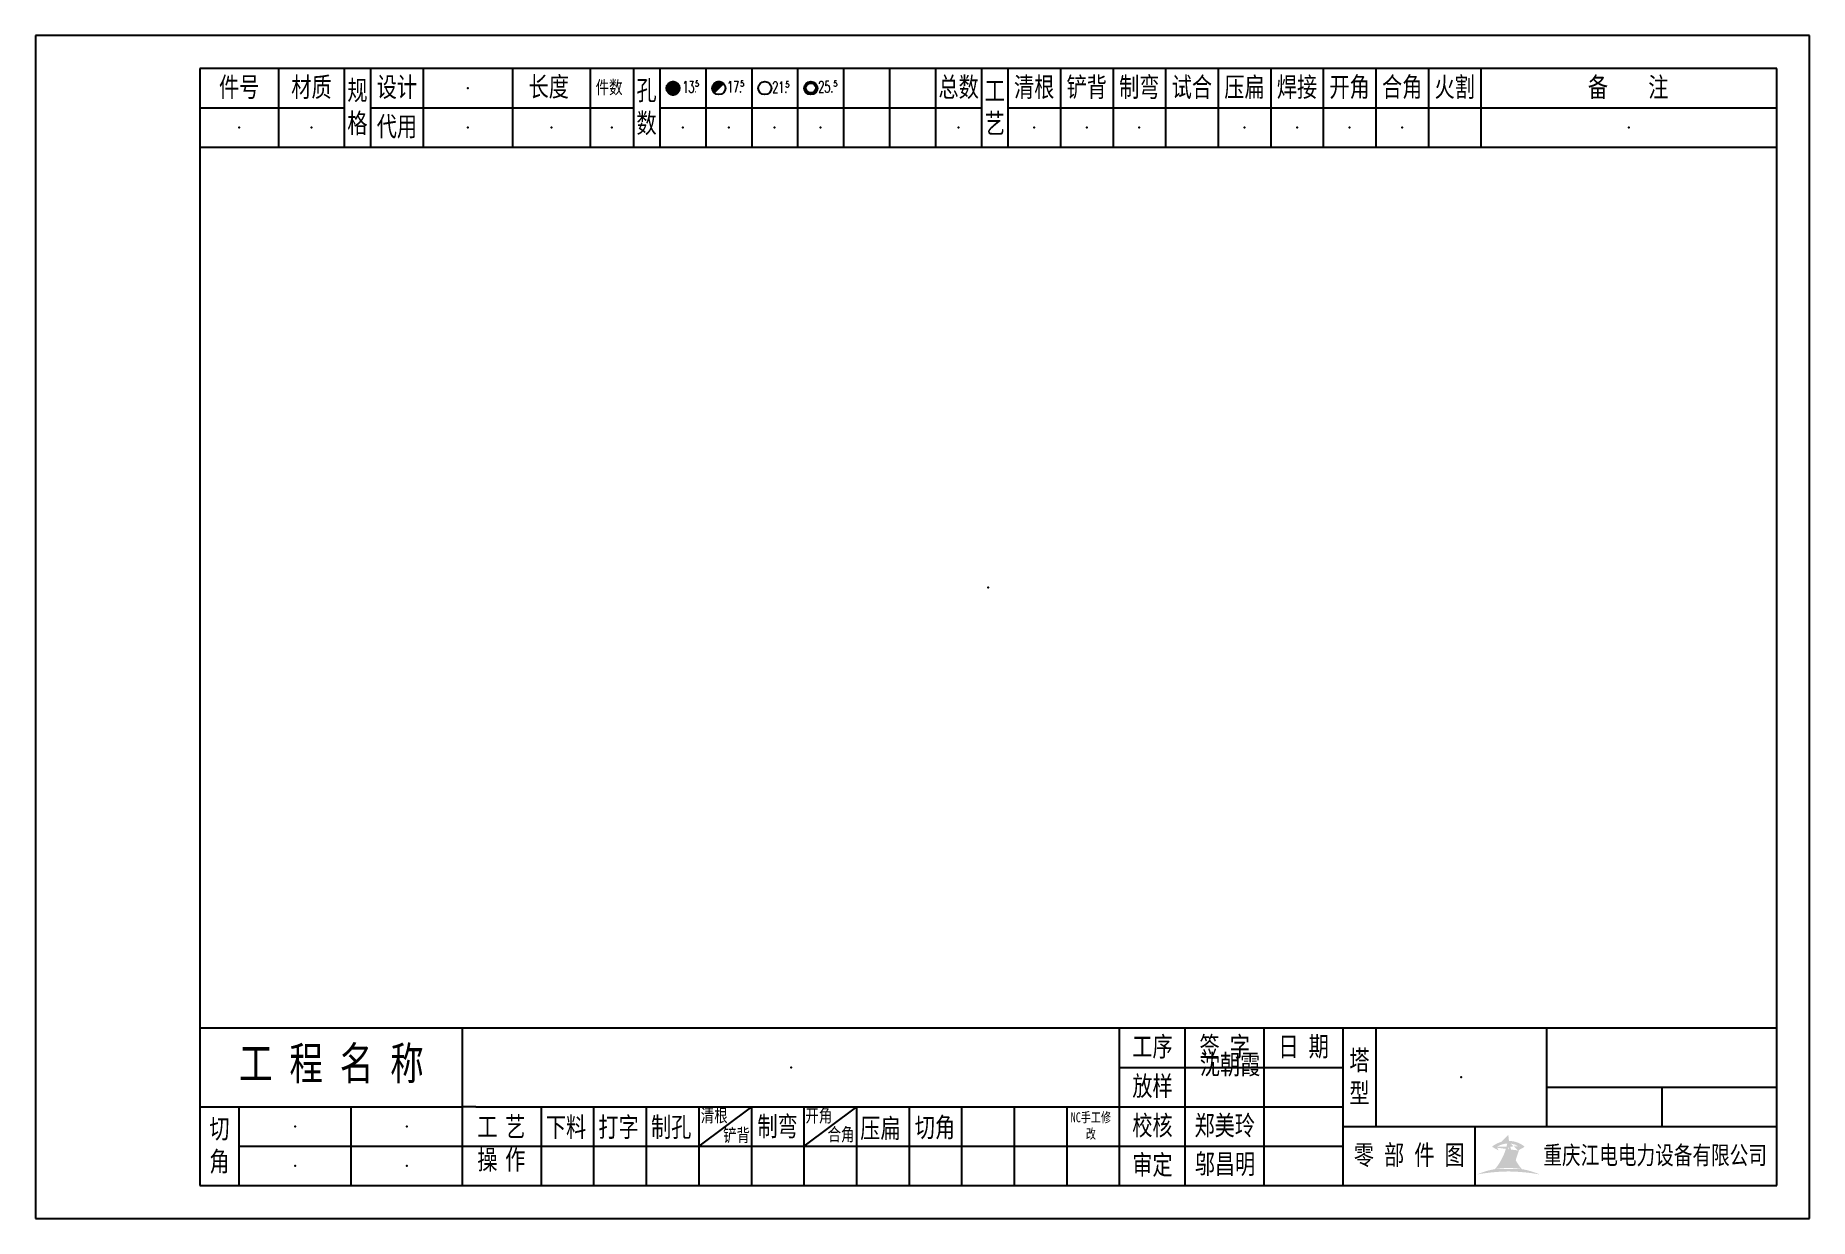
# Model space of a CAD drawing. Header units: millimetres. Extents: x 0 to 270, y 0 to 180.
import ezdxf

# ---------------------------------------------------------------- set-up
doc = ezdxf.new("R2010")
doc.units = ezdxf.units.MM
doc.header["$LTSCALE"] = 20
doc.styles.add('SYMBOL_TXT', font='txt.shx', dxfattribs={"width": 0.6})
doc.styles.add('TITLE_TXT', font='simplex.shx', dxfattribs={"width": 0.75, "height": 2.5, "bigfont": 'gbhzfs.shx'})
pattern_1 = [(0, (-3, 0), (0, 0.0125), [])]

# ---------------------------------------------------------------- blocks, each defined once
blk = doc.blocks.new('M12_HOLE')
h = blk.add_hatch()
h.set_pattern_fill('LINE', scale=0.1, style=0)
h.set_pattern_definition(pattern_1)
h.paths.add_polyline_path([(-5, 0, 1), (-1, 0, 1)])
at = {"color": 7}
blk.add_circle((-3, 0), 2, dxfattribs=at)
at = {"color": 7, "attachment_point": 1, "style": 'SYMBOL_TXT'}
for s, insert, char_height, width in [('13\\f??|b0|i0|c0|p54;.', (-0.1170648347537053, 2.110404609075999), 3.5, 5.707453662650948), ('5', (3.739322910876695, 2.264550918150206), 1.8, 2.930899999712656)]:
    blk.add_mtext(s, dxfattribs=dict(at, insert=insert, char_height=char_height, width=width))
blk = doc.blocks.new('M16_HOLE')
h = blk.add_hatch()
h.set_pattern_fill('LINE', scale=0.1, style=0)
h.set_pattern_definition(pattern_1)
h.paths.add_polyline_path([(-1.585786437626905, 1.414213562373095, 0.668178637919299), (-5, 0, 0.198912367379658), (-4.414213562373095, -1.414213562373095)])
at = {"color": 7}
blk.add_circle((-3, 0), 2, dxfattribs=at)
at = {"color": 7, "attachment_point": 1, "style": 'SYMBOL_TXT'}
for s, insert, char_height, width in [('17.', (-0.443935574240129, 2.13042063441452), 3.5, 6.3164), ('5', (3.564570640825252, 2.25180437378188), 1.8, 1.822)]:
    blk.add_mtext(s, dxfattribs=dict(at, insert=insert, char_height=char_height, width=width))
blk = doc.blocks.new('M20_HOLE')
at = {"color": 7}
blk.add_circle((-3, 0), 2, dxfattribs=at)
at = {"color": 7, "attachment_point": 1, "style": 'SYMBOL_TXT'}
for s, insert, char_height, width in [('21.', (-0.6868754558352066, 2.009036737063269), 3.5, 6.0735), ('5', (3.321630759230175, 2.009036737063269), 1.8, 1.4576)]:
    blk.add_mtext(s, dxfattribs=dict(at, insert=insert, char_height=char_height, width=width))
blk = doc.blocks.new('M24_HOLE')
at = {"color": 7}
for radius in [2, 1.5]:
    blk.add_circle((-3, 0), radius, dxfattribs=at)
at = {"color": 7, "attachment_point": 1, "style": 'SYMBOL_TXT'}
for s, insert, char_height, width in [('25.', (-0.6868754558352066, 2.13042063441452), 3.5, 2.4294), ('5', (3.928980201610216, 2.25180437378188), 1.8, 1.9435)]:
    blk.add_mtext(s, dxfattribs=dict(at, insert=insert, char_height=char_height, width=width))
blk = doc.blocks.new('A$C1E394B87')
for p, q in [((270, 180), (0, 180)), ((0, 180), (0, 0)), ((270, 0), (270, 180)), ((0, 0), (270, 0))]:
    blk.add_line(p, q)

msp = doc.modelspace()

# ---------------------------------------------------------------- hatches: boundary and pattern name
h = msp.add_hatch(color=256)
edge = h.paths.add_edge_path()
edge.add_arc((223.8016524729837, -21.84717885384339), 29.00860721842082, 79.81716678233735, 89.27812697573944)
edge.add_arc((224.5325955616654, -21.84717885384339), 29.00860721842082, 90.72187302426055, 100.1828332176626)
edge.add_arc((224.0279874541857, -3.830853464385541), 11.50536553551401, 89.30709440376557, 113.6959925615352, ccw=False)
edge.add_arc((224.3062605804644, -3.830853464385541), 11.50536553551401, 66.30400743846491, 90.69290559623443, ccw=False)
edge = h.paths.add_edge_path()
edge.add_arc((233.0302112674253, 13.18449056462987), 8.873034629199061, 191.5208225546964, 219.6965150385776)
edge.add_arc((215.3040367672247, 13.18449056462987), 8.873034629199061, 320.3034849614224, 348.4791774453036)
edge.add_arc((214.0326012329333, 11.43447699248611), 10.13453382683302, 338.1301204334909, 359.9154198731663)
edge.add_arc((234.3016468017167, 11.43447699248611), 10.13453382683302, 180.0845801266699, 201.8698795665091)
edge.add_line((225.937925765641, 10.90576856469295), (225.6552856147136, 10.35609493506945))
edge.add_arc((224.1679533083088, 7.853493107532699), 3.957321353349253, 91.41975307934291, 127.4827228769255)
edge.add_arc((215.3040367672247, 13.18449056462987), 8.873034629199061, 351.0860103832611, 357.2867084751834)
edge.add_line((222.396322269009, 10.90576856469295), (222.6789624199364, 10.35609493506945))
edge.add_line((222.6789624199364, 10.35609493506945), (221.7697188924139, 10.86032854938844))
edge.add_line((225.6552856147136, 10.35609493506945), (226.5654915637542, 10.86086227359522))
edge.add_arc((224.2330238305049, 7.883670059543192), 3.536460377387214, 93.80567765797379, 121.2894356209631)
edge.add_arc((224.1012242041452, 7.883670059543192), 3.536460377387214, 58.7105643790368, 86.1943223420262)
edge.add_arc((224.1679533083088, 7.853493107532699), 3.957321353349253, 52.53023982105776, 88.60436076552203)
edge.add_arc((233.0302112674253, 13.18449056462987), 8.873034629199061, 182.7132915248167, 188.9137221835162)
edge.add_line((224.1671240173246, 11.44943760304955), (224.1671240173246, 11.41951638194644))
msp.add_hatch(color=256).paths.add_polyline_path([(224.1671240173246, 11.41951638190653, 0.09534363958971465), (224.8964730213393, 7.65936347788454, -0.02857973389665951), (226.2029576453306, 7.517096850535836, -0.1235627947319866), (224.3359488967444, 11.41233217421416, -0.1204986991669159), (225.937925765641, 10.90576856469295), (225.6552856147136, 10.35609493506945), (226.5654915637542, 10.86086227359522, 0.5402417223769541), (226.575360567148, 10.99431825130466, 0.158715983985349), (224.2643381876442, 11.80964050730302, -0.02706108524003999), (224.1671240173246, 12.76445731824299, -0.02706225299216489), (224.0699034296731, 11.80959959181416, 0.1586661026302013), (221.7598355252794, 10.99377351487396, 0.5401762534625951), (221.7697205382283, 10.86032763670437, -5.881062471050359e-06), (221.7697188924139, 10.86032854938844), (222.6789624199364, 10.35609493506945), (222.396322269009, 10.90576856469295, -0.1204986991669226), (223.9982991379056, 11.41233217421416, -0.1235627947319868), (222.1312903893195, 7.517096850535836, -0.0285797338966575), (223.4377750133108, 7.65936347788454, 0.09534363958971454)])

# ---------------------------------------------------------------- linework, layer by layer
for p, q in [((265, 175), (25, 175)), ((25, 175), (25, 5)), ((37, 175), (37, 163)), ((47, 175), (47, 163)), ((51, 175), (51, 163)), ((59, 175), (59, 163)), ((72.61005959575064, 175), (72.61005959575061, 163)), ((84.43573710762382, 175), (84.43573710762382, 163)), ((91, 175), (91, 163)), ((95, 175), (95, 163)), ((102, 175), (102, 163)), ((109, 175), (109, 163)), ((116, 175), (116, 163)), ((123, 175), (123, 163)), ((130, 175), (130, 163)), ((137, 175), (137, 163)), ((144, 175), (144, 163)), ((148, 175), (148, 163)), ((156, 175), (156, 163)), ((164, 175), (164, 163)), ((172, 175), (172, 163)), ((180, 175), (180, 163)), ((188, 175), (188, 163)), ((196, 175), (196, 163)), ((204, 175), (204, 163)), ((212, 175), (212, 163)), ((220, 175), (220, 163)), ((265, 5), (265, 175)), ((25, 169), (47, 169)), ((51, 168.9999999999999), (91, 168.9999999999999)), ((95, 168.9999999999999), (144, 168.9999999999999)), ((148, 169), (265, 169)), ((25, 163), (265, 163)), ((25, 29), (265, 29)), ((65, 17), (65, 29)), ((165, 5), (165, 29)), ((175, 5), (175, 29)), ((187, 5), (187, 29)), ((199, 5), (199, 29)), ((204, 29), (204, 14)), ((230, 14), (230, 29)), ((165, 23), (199, 23)), ((230, 20), (265, 20)), ((247.5, 20), (247.5, 14)), ((25, 17), (65, 17)), ((31, 5), (31, 17)), ((48, 17), (48, 5)), ((65, 5), (65, 17)), ((67, 17), (65, 17)), ((67, 17), (165, 17)), ((77, 5), (77, 17)), ((85, 5), (85, 17)), ((93, 5), (93, 17)), ((101, 5), (101, 17)), ((101, 11), (109, 17)), ((109, 5), (109, 17)), ((117, 5), (117, 17)), ((117, 11), (125, 17)), ((125, 5), (125, 17)), ((133, 5), (133, 17)), ((141, 5), (141, 17)), ((149, 5), (149, 17)), ((157, 5), (157, 17)), ((165, 17), (199, 17)), ((199, 14), (265, 14)), ((219.0802760739607, 14), (219.0802760739607, 5)), ((31, 11), (65, 11)), ((65, 11), (165, 11)), ((165, 11), (199, 11)), ((25, 5), (265, 5))]:
    msp.add_line(p, q)
msp.add_lwpolyline([(96.0334779468642, 171.9855941999696, -1), (98.0334779468642, 171.9855941999696, -1)], format="xyb", close=True)
for p in [(65.80502979787532, 172), (31, 166), (42, 166), (65.8050297978753, 166), (78.52289835168722, 166), (87.71786855381191, 166), (98.5, 165.9999999999999), (105.5, 166), (112.5, 165.9999999999999), (119.5, 165.9999999999999), (140.5, 166), (152, 166), (160, 166), (168, 166), (184, 166), (192, 166), (200, 166.0000000000001), (208, 166), (242.5, 166), (145, 96), (115, 23), (217, 21.5), (39.5, 14), (56.5, 14), (39.5, 8), (56.5, 8)]:
    msp.add_point(p)

# ---------------------------------------------------------------- block references
msp.add_blockref('A$C1E394B87', (0, 0))
at = {"xscale": 0.5, "yscale": 0.5, "zscale": 0.5}
for name, p in [('M12_HOLE', (98.5334779468642, 171.9855941999696)), ('M16_HOLE', (105.5, 171.9999999999999)), ('M20_HOLE', (112.5, 171.9999999999999)), ('M24_HOLE', (119.5, 171.9999999999999))]:
    msp.add_blockref(name, p, dxfattribs=at)

# ---------------------------------------------------------------- texts
at = {"attachment_point": 5, "style": 'TITLE_TXT'}
for s, insert, char_height, width in [('{\\fSimHei|b0|i0|c134|p2;件号}', (31, 172), 3, 15), ('{\\fSimHei|b0|i0|c134|p2;材质}', (42, 172), 3, 8), ('{\\fSimHei|b0|i0|c134|p2;规格}', (49, 169), 3, 4), ('{\\fSimHei|b0|i0|c134|p2;设计}', (55, 171.9999999999999), 3, 8.000000000000014), ('{\\fSimHei|b0|i0|c134|p2;长度}', (78.11684221050325, 172.0531705390044), 3, 8), ('{\\fSimHei|b0|i0|c134|p2;件数}', (87.3041250533895, 171.9999999999999), 2, 8.8244), ('{\\fSimHei|b0|i0|c134|p2;孔数}', (93, 169), 3, 4), ('{\\fSimHei|b0|i0|c134|p2;总数}', (140.5, 171.9999999999999), 3, 7), ('{\\fSimHei|b0|i0|c134|p2;工\\P艺}', (146, 169), 3, 4), ('{\\fSimHei|b0|i0|c134|p2;清根}', (152, 172), 3, 8), ('{\\fSimHei|b0|i0|c134|p2;铲背}', (160, 172), 3, 8), ('{\\fSimHei|b0|i0|c134|p2;制弯}', (168, 172), 3, 8.000000000000028), ('{\\fSimHei|b0|i0|c134|p2;试合}', (176, 172), 3, 8), ('{\\fSimHei|b0|i0|c134|p2;压扁}', (184, 172), 3, 8), ('{\\fSimHei|b0|i0|c134|p2;焊接}', (192, 172), 3, 8), ('{\\fSimHei|b0|i0|c134|p2;开角}', (200, 172), 3, 8.000000000000057), ('{\\fSimHei|b0|i0|c134|p2;合角}', (208, 172), 3, 8), ('{\\fSimHei|b0|i0|c134|p2;火割}', (216, 172), 3, 8), ('{\\fSimHei|b0|i0|c134|p2;备    注}', (242.3967818627186, 171.9765054582008), 3, 22), ('{\\fSimHei|b0|i0|c134|p2;代用}', (55, 166), 3, 8), ('{\\fSimHei|b0|i0|c134|p2;工序}', (170, 26), 3, 10), ('{\\fSimHei|b0|i0|c134|p2;签 字}', (181, 26), 3, 12), ('{\\fSimHei|b0|i0|c134|p2;日 期}', (193, 26), 3, 12), ('{\\fSimHei|b0|i0|c134|p2;工 程 名 称}', (45.04268864723963, 23.33842704880232), 5, 47.33333333333334), ('{\\fSimHei|b0|i0|c134|p2;^I沈朝霞}', (181.0520504248258, 23.27747906449889), 3, 12), ('{\\fSimHei|b0|i0|c134|p2;塔\\P型}', (201.5, 21.5), 3, 5.000000000000028), ('{\\fSimHei|b0|i0|c134|p2;放样}', (170, 20), 3, 10), ('{\\fSimHei|b0|i0|c134|p2;清根}', (103.3080888185272, 15.56254542211099), 2, 8), ('{\\fSimHei|b0|i0|c134|p2;开角}', (119.2123351337376, 15.54156681030855), 2, 8.000000000000057), ('{\\fSimHei|b0|i0|c134|p2;NC手工修改}', (160.6311373906198, 14.05820252967675), 1.5, 6.204069777279955), ('{\\fSimHei|b0|i0|c134|p2;切\\P角}', (28, 11), 3, 6.000000000000004), ('{\\fSimHei|b0|i0|c134|p2;工\\P操}', (68.78408056366106, 11.29930144135182), 3, 6.000000000000004), ('{\\fSimHei|b0|i0|c134|p2;艺\\P作}', (73.01340619218274, 11.29930144135182), 3, 6.000000000000004), ('{\\fSimHei|b0|i0|c134|p2;下料}', (80.74376492044746, 13.75191016783555), 3, 8), ('{\\fSimHei|b0|i0|c134|p2;打字}', (88.74376492044746, 13.75191016783555), 3, 8), ('{\\fSimHei|b0|i0|c134|p2;制孔}', (96.74376492044746, 13.75191016783555), 3, 8.000000000000028), ('{\\fSimHei|b0|i0|c134|p2;铲背}', (106.6982872637203, 12.58010217278223), 2, 8), ('{\\fSimHei|b0|i0|c134|p2;制弯}', (112.9524832210667, 13.86807755023182), 3, 8.000000000000028), ('{\\fSimHei|b0|i0|c134|p2;合角}', (122.601153766583, 12.67610618408509), 2, 8), ('{\\fSimHei|b0|i0|c134|p2;压扁}', (128.5896913500159, 13.56672241423536), 3, 8), ('{\\fSimHei|b0|i0|c134|p2;切角}', (136.8970089545677, 13.6938446517654), 3, 8), ('{\\fSimHei|b0|i0|c134|p2;校核}', (170, 14), 3, 10.00000000000003), ('{\\fSimHei|b0|i0|c134|p2;郑美玲}', (181, 14), 3, 12), ('{\\fSimHei|b0|i0|c134|p2;零 部 件 图}', (209.0827348158753, 9.5), 3, 30.76131175444226), ('{\\fSimHei|b0|i0|c134|p2;重庆江电电力设备有限公司}', (246.5086378857131, 9.475432444103376), 2.772000000000001, 63.29400000000002), ('{\\fSimHei|b0|i0|c134|p2;审定}', (170, 8), 3, 10), ('{\\fSimHei|b0|i0|c134|p2;邬昌明}', (181.0428184060297, 8.12303372435349), 3, 12)]:
    msp.add_mtext(s, dxfattribs=dict(at, insert=insert, char_height=char_height, width=width))

doc.saveas('drawing.dxf')
